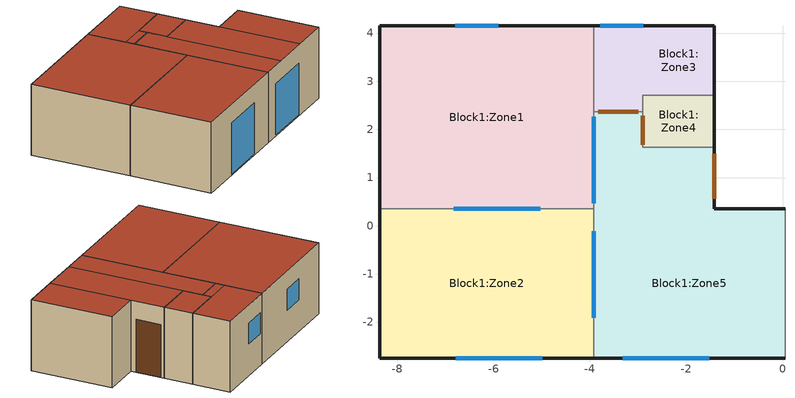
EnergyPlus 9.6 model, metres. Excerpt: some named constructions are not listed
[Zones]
Block1:Zone1
 floor ground (gbXML Passive floor no insulation carpet or hardwood - aimO795): -3.92,0.35 -8.37,0.35 -8.37,4.15 -3.92,4.15 z0
 wall outside (gbXML R-O 8 in CMU wall - aimO8O8): -3.92,4.15 -8.37,4.15 -8.37,0.35 z0:2.7
 wall to Block1:Zone3 (gbXML R-O metal frame wall - aimO779): -3.92,2.37 -3.92,4.15 z0:2.7
 wall to Block1:Zone2 (gbXML R-O metal frame wall - aimO779): -8.37,0.35 -3.92,0.35 z0:2.7
 wall to Block1:Zone5 (gbXML R-O metal frame wall - aimO779): -3.92,0.35 -3.92,2.37 z0:2.7
 window (1001): -5.9,4.15 -6.8,4.15 z1.2:2
 window inside (1001): -6.83,0.35 -5.03,0.35 / -3.92,0.46 -3.92,2.26 z0.04:2
 roof outside (gbXML R-O wood or steel frame roof - aimO82O): -8.37,0.35 -3.92,0.35 -3.92,4.15 -8.37,4.15 z2.7
Block1:Zone3
 floor ground (gbXML Passive floor no insulation carpet or hardwood - aimO795): -1.42,2.71 -2.9,2.71 -2.9,4.15 -1.42,4.15 z0; -2.9,2.37 -3.92,2.37 -3.92,4.15 -2.9,4.15 z0
 wall outside (gbXML R-O 8 in CMU wall - aimO8O8): -1.42,2.71 -1.42,4.15 -3.92,4.15 z0:2.7
 wall to Block1:Zone5 (gbXML R-O metal frame wall - aimO779): -3.92,2.37 -2.9,2.37 z0:2.7
 wall to Block1:Zone4 (gbXML R-O metal frame wall - aimO779): -2.9,2.37 -2.9,2.71 -1.42,2.71 z0:2.7
 window (1001): -2.89,4.15 -3.79,4.15 z1.2:2
 door inside (gbXML Wooden - aimO842): -3.83,2.37 -2.99,2.37 z0:2.02
 roof outside (gbXML R-O wood or steel frame roof - aimO82O): -3.92,2.37 -2.9,2.37 -2.9,2.71 -3.92,2.71 z2.7; -3.92,2.71 -1.42,2.71 -1.42,4.15 -3.92,4.15 z2.7
Block1:Zone2
 floor ground (gbXML Passive floor no insulation carpet or hardwood - aimO795): -3.92,-2.75 -8.37,-2.75 -8.37,0.35 -3.92,0.35 z0
 wall outside (gbXML R-O 8 in CMU wall - aimO8O8): -8.37,0.35 -8.37,-2.75 -3.92,-2.75 z0:2.7
 wall to Block1:Zone5 (gbXML R-O metal frame wall - aimO779_Rev): -3.92,-2.75 -3.92,0.35 z0:2.7
 window inside (1001): -3.92,-1.91 -3.92,-0.11 z0.04:2
 window (1001): -6.79,-2.75 -4.99,-2.75 z0.04:2
 roof outside (gbXML R-O wood or steel frame roof - aimO82O): -8.37,-2.75 -3.92,-2.75 -3.92,0.35 -8.37,0.35 z2.7
Block1:Zone5
 floor ground (gbXML Passive floor no insulation carpet or hardwood - aimO795): -2.9,1.63 -3.92,1.63 -3.92,2.37 -2.9,2.37 z0; -1.42,0.35 -3.92,0.35 -3.92,1.63 -1.42,1.63 z0; 0.05,-2.75 -3.92,-2.75 -3.92,0.35 0.05,0.35 z0
 wall outside (gbXML R-O 8 in CMU wall - aimO8O8): -3.92,-2.75 0.05,-2.75 / 0.05,0.35 -1.42,0.35 -1.42,1.63 z0:2.7
 wall to Block1:Zone4 (gbXML R-O metal frame wall - aimO779): -1.42,1.63 -2.9,1.63 -2.9,2.37 z0:2.7
 wall adiabatic (gbXML R-O metal frame wall - aimO779): 0.05,-2.75 0.05,0.35 z0:2.7
 window (1001): -3.32,-2.75 -1.52,-2.75 z0.04:2
 door (gbXML Wooden - aimO842): -1.42,0.56 -1.42,1.5 z0:2.02
 door inside (gbXML Wooden - aimO842): -2.9,1.68 -2.9,2.29 z0:2.02
 roof outside (gbXML R-O wood or steel frame roof - aimO82O): -1.42,-2.75 0.05,-2.75 0.05,0.35 -1.42,0.35 z2.7; -2.9,-2.75 -1.42,-2.75 -1.42,1.63 -2.9,1.63 z2.7; -3.92,-2.75 -2.9,-2.75 -2.9,2.37 -3.92,2.37 z2.7
Block1:Zone4
 floor ground (gbXML Passive floor no insulation carpet or hardwood - aimO795): -1.42,1.63 -2.9,1.63 -2.9,2.71 -1.42,2.71 z0
 wall outside (gbXML R-O 8 in CMU wall - aimO8O8): -1.42,1.63 -1.42,2.71 z0:2.7
 roof outside (gbXML R-O wood or steel frame roof - aimO82O): -2.9,1.63 -1.42,1.63 -1.42,2.71 -2.9,2.71 z2.7
[Schedule:Compact]
On; On 24/7: Through: 12/31, For: AllDays, Until: 24:00, 1
Office_OpenOff_Occ: Through: 31 Dec, For: Weekdays SummerDesignDay, Until: 07:00, 0, Until: 08:00, 0.25, Until: 09:00, 0.5, Until: 12:00, 1, Until: 14:00, 0.75, Until: 17:00, 1, Until: 18:00, 0.5, Until: 19:00, 0.25, Until: 24:00, 0, For: Weekends, Until: 24:00, 0, For: Holidays, Until: 24:00, 0, For: WinterDesignDay AllOtherDays, Until: 24:00, 0
20001: Through: 12/31, For: Weekdays Weekends SummerDesignDays, Until: 24:00, 24, For: WinterDesignDays, Until: 24:00, 0, For: AllOtherDays, Until: 24:00, 24
[SCHEDULE:COMPACT]
Vent_SP_temp: Through: 12/31, For: AllDays, Until: 24:00, 24
[CURVE:CUBIC]
Name | Coefficient1 Constant | Coefficient2 x | Coefficient3 x2 | Coefficient4 x3 | Minimum Value of x | Maximum Value of x | Minimum Curve Output | Maximum Curve Output | Input Unit Type for X | Output Unit Type
VRFTUCoolCapFT | 0.504547 | 0.0288891 | -1.08194e-05 | 1.01359e-05 | 0 | 50 | 0.5 | 1.5 | Temperature | Dimensionless
VRFTUHeatCapFT | -0.390709 | 0.261815 | -0.0130432 | 0.000178132 | 0 | 50 | 0.5 | 1.5 | Temperature | Dimensionless
VRFCoolCapFTBoundary | 25.7347 | -0.0315004 | -0.014166 | 0 | 11 | 30 |  |  | Temperature
VRFCoolEIRFTBoundary | 25.7347 | -0.0315004 | -0.014166 | 0 | 15 | 24 |  |  | Temperature
CoolingEIRLowPLR | 0.462812 | -1.04024 | 2.17491 | -0.597482 | 0 | 1 |  |  | Temperature | Capacity
VRFHeatCapFTBoundary | -7.60009 | 3.0509 | -0.116284 | 0 | 15 | 27 |  |  | Temperature
VRFHeatEIRFTBoundary | -7.60009 | 3.0509 | -0.116284 | 0 | 15 | 27 | -20 | 15 | Temperature
HeatingEIRLowPLR | 0.140009 | 0.6415 | 0.133905 | 0.0845859 | 0 | 1 |  |  | Dimensionless | Dimensionless
[CURVE:BIQUADRATIC] Output Unit Type=Dimensionless
Name | Coefficient1 Constant | Coefficient2 x | Coefficient3 x2 | Coefficient4 y | Coefficient5 y2 | Coefficient6 xy | Minimum Value of x | Maximum Value of x | Minimum Value of y | Maximum Value of y | Input Unit Type for X | Input Unit Type for Y
VRFCoolCapFT | 0.576883 | 0.017448 | 0.000583269 | -1.76324e-06 | -7.474e-09 | -1.30413e-07 | 15 | 24 | -5 | 23 | Temperature | Temperature
VRFCoolCapFTHi | 0.686736 | 0.0207631 | 0.0005447 | -0.0016218 | -4.259e-07 | -0.0003392 | 15 | 24 | 16 | 43 | Temperature | Temperature
VRFCoolEIRFT | 0.989011 | -0.0234797 | 0.000199711 | 0.00596834 | -1.0289e-07 | -0.00015686 | 15 | 24 | -5 | 23 | Temperature | Temperature
VRFCoolEIRFTHi | 0.143515 | 0.0186004 | -0.0003954 | 0.0248522 | 0.00016329 | -0.0006244 | 15 | 24 | 16 | 43 | Temperature | Temperature
VRFHeatCapFT | 1.0146 | -0.0025067 | -0.000141599 | 0.0269316 | 1.83538e-06 | -0.000358147 | 15 | 27 | -20 | 15 | Temperature | Temperature
VRFHeatCapFTHi | 1.16113 | 0.0274789 | -0.00168795 | 0.00178338 | 2.03208e-06 | -6.8969e-05 | 15 | 27 | -10 | 15 | Temperature | Temperature
VRFHeatEIRFT | 0.874655 | -0.0131975 | 0.00110307 | -0.0133118 | 0.00089017 | -0.00012766 | 15 | 27 | -20 | 12 | Temperature | Temperature
VRFHeatEIRFTHi | 2.50401 | -0.0573677 | 4.07336e-05 | -0.129597 | 0.00135839 | 0.00317047 | 15 | 27 | -10 | 15 | Temperature | Temperature
CoolingLengthCorrectionFactor | 1.06938 | -0.0014951 | 2.56e-06 | -0.11511 | 0.0511169 | -0.0004369 | 8 | 175 | 0.5 | 1.5 | Temperature | Temperature
VRF Piping Correction Factor for Length in Heating Mode | 0.989916 | 0.001961 | -3.6e-05 | 0 | 0 | 0 | 7 | 106.5 | 1 | 1 | Distance | Dimensionless
VRF Heat Recovery Cooling Capacity Modifier; VRF Heat Recovery Heating Capacity Modifier | 0.9 | 0 | 0 | 0 | 0 | 0 | -100 | 100 | -100 | 100 | Temperature | Temperature
VRF Heat Recovery Cooling Energy Modifier; VRF Heat Recovery Heating Energy Modifier | 1.1 | 0 | 0 | 0 | 0 | 0 | -100 | 100 | -100 | 100 | Temperature | Temperature
[AirflowNetwork:SimulationControl]
VENT: AirflowNetwork Control=MultizoneWithoutDistribution; Wind Pressure Coefficient Type=Input; Height Selection for Local Wind Pressure Calculation=OpeningHeight; Building Type=LowRise; Maximum Number of Iterations=1000; Initialization Type=ZeroNodePressures; Relative Airflow Convergence Tolerance=0.0001; Absolute Airflow Convergence Tolerance=1e-06; Convergence Acceleration Limit=-0.5; Azimuth Angle of Long Axis of Building=0; Ratio of Building Width Along Short Axis to Width Along Long Axis=1
[AirflowNetwork:MultiZone:Zone] Ventilation Control Mode=Temperature; Ventilation Control Zone Temperature Setpoint Schedule=20001; Venting Availability Schedule=On 24/7
Block1:Zone1; Block1:Zone3; Block1:Zone5; Block1:Zone2; Block1:Zone4
[AirflowNetwork:MultiZone:Surface] WindowDoor Opening Factor or Crack Factor=1
Block1:Zone1_Roof_1_0_0: Leakage Component=Block1:Zone1_Roof_1_0_0
Block1:Zone1_Partition_2_0_0: Leakage Component=Block1:Zone1_Partition_2_0_0
Block1:Zone1_Wall_3_0_0: Leakage Component=Block1:Zone1_Wall_3_0_0
Block1:Zone1_Wall_3_0_0_0_0_0_Win: Leakage Component=Block1:Zone1_Wall_3_0_0_0_0_0_Win; Ventilation Control Mode=Temperature; Ventilation Control Zone Temperature Setpoint Schedule=Vent_SP_temp; Venting Availability Schedule=On
Block1:Zone1_Wall_4_0_0: Leakage Component=Block1:Zone1_Wall_4_0_0
Block1:Zone1_Partition_5_0_0: Leakage Component=Block1:Zone1_Partition_5_0_0
Block1:Zone2_Partition_3_0_0_0_0_0_Win_10003: Leakage Component=Block1:Zone1_Partition_5_0_0_0_0_0_Win; Ventilation Control Mode=Constant; Venting Availability Schedule=Office_OpenOff_Occ
Block1:Zone1_Partition_6_0_0: Leakage Component=Block1:Zone1_Partition_6_0_0
Block1:Zone5_Partition_6_0_0_0_0_0_Win_10005: Leakage Component=Block1:Zone1_Partition_6_0_0_0_0_0_Win; Ventilation Control Mode=Constant; Venting Availability Schedule=Office_OpenOff_Occ
Block1:Zone3_Roof_1_0_0: Leakage Component=Block1:Zone3_Roof_1_0_0
Block1:Zone3_Roof_1_0_1: Leakage Component=Block1:Zone3_Roof_1_0_1
Block1:Zone3_Wall_2_0_0: Leakage Component=Block1:Zone3_Wall_2_0_0
Block1:Zone3_Wall_3_0_0: Leakage Component=Block1:Zone3_Wall_3_0_0
Block1:Zone3_Wall_3_0_0_0_0_0_Win: Leakage Component=Block1:Zone3_Wall_3_0_0_0_0_0_Win; Ventilation Control Mode=Temperature; Ventilation Control Zone Temperature Setpoint Schedule=Vent_SP_temp; Venting Availability Schedule=On
Block1:Zone3_Partition_5_0_0: Leakage Component=Block1:Zone3_Partition_5_0_0
Block1:Zone5_Partition_5_0_0_0_0_0_Door_10007: Leakage Component=Block1:Zone3_Partition_5_0_0_0_0_0_Door; Ventilation Control Mode=Constant; Venting Availability Schedule=Office_OpenOff_Occ
Block1:Zone3_Partition_6_0_0: Leakage Component=Block1:Zone3_Partition_6_0_0
Block1:Zone3_Partition_7_0_0: Leakage Component=Block1:Zone3_Partition_7_0_0
Block1:Zone5_Roof_1_0_0: Leakage Component=Block1:Zone5_Roof_1_0_0
Block1:Zone5_Roof_1_0_1: Leakage Component=Block1:Zone5_Roof_1_0_1
Block1:Zone5_Roof_1_0_2: Leakage Component=Block1:Zone5_Roof_1_0_2
Block1:Zone5_Wall_2_0_0: Leakage Component=Block1:Zone5_Wall_2_0_0
Block1:Zone5_Wall_2_0_0_0_0_0_Door: Leakage Component=Block1:Zone5_Wall_2_0_0_0_0_0_Door; Ventilation Control Mode=Constant; Venting Availability Schedule=On
Block1:Zone5_Partition_3_0_0: Leakage Component=Block1:Zone5_Partition_3_0_0
Block1:Zone5_Partition_4_0_0: Leakage Component=Block1:Zone5_Partition_4_0_0
Block1:Zone5_Partition_4_0_0_0_0_0_Door: Leakage Component=Block1:Zone5_Partition_4_0_0_0_0_0_Door; Ventilation Control Mode=Constant; Venting Availability Schedule=On
Block1:Zone5_Partition_7_0_0: Leakage Component=Block1:Zone5_Partition_7_0_0
Block1:Zone5_Partition_7_0_0_0_0_0_Win: Leakage Component=Block1:Zone5_Partition_7_0_0_0_0_0_Win; Ventilation Control Mode=Temperature; Ventilation Control Zone Temperature Setpoint Schedule=Vent_SP_temp; Venting Availability Schedule=On
Block1:Zone5_Wall_8_0_0: Leakage Component=Block1:Zone5_Wall_8_0_0
Block1:Zone5_Wall_8_0_0_0_0_0_Win: Leakage Component=Block1:Zone5_Wall_8_0_0_0_0_0_Win; Ventilation Control Mode=Temperature; Ventilation Control Zone Temperature Setpoint Schedule=Vent_SP_temp; Venting Availability Schedule=On
Block1:Zone5_Wall_10_0_0: Leakage Component=Block1:Zone5_Wall_10_0_0
Block1:Zone2_Roof_1_0_0: Leakage Component=Block1:Zone2_Roof_1_0_0
Block1:Zone2_Wall_4_0_0: Leakage Component=Block1:Zone2_Wall_4_0_0
Block1:Zone2_Wall_5_0_0: Leakage Component=Block1:Zone2_Wall_5_0_0
Block1:Zone2_Wall_5_0_0_0_0_0_Win: Leakage Component=Block1:Zone2_Wall_5_0_0_0_0_0_Win; Ventilation Control Mode=Temperature; Ventilation Control Zone Temperature Setpoint Schedule=Vent_SP_temp; Venting Availability Schedule=On
Block1:Zone4_Roof_1_0_0: Leakage Component=Block1:Zone4_Roof_1_0_0
Block1:Zone4_Wall_2_0_0: Leakage Component=Block1:Zone4_Wall_2_0_0
[AirflowNetwork:MultiZone:ReferenceCrackConditions]
Reference Crack Conditions: Reference Temperature=20; Reference Barometric Pressure=101320; Reference Humidity Ratio=0.005
[AirflowNetwork:MultiZone:Surface:Crack] Reference Crack Conditions=Reference Crack Conditions
Name | Air Mass Flow Coefficient at Reference Conditions | Air Mass Flow Exponent
DefaultCrack | 1e-11 | 0.66
Block1:Zone1_Roof_1_0_0 | 0.001691 | 0.7
Block1:Zone1_Partition_2_0_0 | 0.014418 | 0.75
Block1:Zone1_Wall_3_0_0 | 0.0011295 | 0.7
Block1:Zone1_Wall_4_0_0 | 0.001026 | 0.7
Block1:Zone1_Partition_5_0_0 | 0.0255061 | 0.75
Block1:Zone1_Partition_6_0_0 | 0.0058231 | 0.75
Block1:Zone3_Roof_1_0_0 | 3.47e-05 | 0.7
Block1:Zone3_Roof_1_0_1 | 0.00036 | 0.7
Block1:Zone3_Wall_2_0_0 | 0.0003888 | 0.7
Block1:Zone3_Wall_3_0_0 | 0.000603 | 0.7
Block1:Zone3_Partition_5_0_0 | 0.003223 | 0.75
Block1:Zone3_Partition_6_0_0 | 0.002754 | 0.75
Block1:Zone3_Partition_7_0_0; Block1:Zone5_Partition_3_0_0 | 0.011988 | 0.75
Block1:Zone5_Roof_1_0_0 | 0.0004557 | 0.7
Block1:Zone5_Roof_1_0_1 | 0.0006482 | 0.7
Block1:Zone5_Roof_1_0_2 | 0.0005222 | 0.7
Block1:Zone5_Wall_2_0_0 | 0.0001569 | 0.7
Block1:Zone5_Partition_4_0_0 | 0.0023446 | 0.75
Block1:Zone5_Partition_7_0_0 | 0.0145711 | 0.75
Block1:Zone5_Wall_8_0_0 | 0.0007206 | 0.7
Block1:Zone5_Wall_10_0_0 | 0.0003969 | 0.7
Block1:Zone2_Roof_1_0_0 | 0.0013795 | 0.7
Block1:Zone2_Wall_4_0_0 | 0.000837 | 0.7
Block1:Zone2_Wall_5_0_0 | 0.0008502 | 0.7
Block1:Zone4_Roof_1_0_0 | 0.0001598 | 0.7
Block1:Zone4_Wall_2_0_0 | 0.0002916 | 0.7
[AirflowNetwork:MultiZone:Component:DetailedOpening] Type of Rectangular Large Vertical Opening LVO=NonPivoted; Extra Crack Length or Height of Pivoting Axis=0; Number of Sets of Opening Factor Data=2; Opening Factor 1=0; Discharge Coefficient for Opening Factor 1=0.65; Width Factor for Opening Factor 1=0; Height Factor for Opening Factor 1=1; Start Height Factor for Opening Factor 1=0; Opening Factor 2=1; Discharge Coefficient for Opening Factor 2=0.65; Width Factor for Opening Factor 2=1; Height Factor for Opening Factor 2=1; Start Height Factor for Opening Factor 2=0; Opening Factor 3=0; Discharge Coefficient for Opening Factor 3=0; Width Factor for Opening Factor 3=0; Height Factor for Opening Factor 3=0; Start Height Factor for Opening Factor 3=0; Opening Factor 4=0; Discharge Coefficient for Opening Factor 4=0; Width Factor for Opening Factor 4=0; Height Factor for Opening Factor 4=0; Start Height Factor for Opening Factor 4=0
Name | Air Mass Flow Coefficient When Opening is Closed | Air Mass Flow Exponent When Opening is Closed
Block1:Zone1_Wall_3_0_0_0_0_0_Win; Block1:Zone3_Wall_3_0_0_0_0_0_Win; Block1:Zone5_Wall_8_0_0_0_0_0_Win; Block1:Zone2_Wall_5_0_0_0_0_0_Win | 0.00014 | 0.65
Block1:Zone1_Partition_5_0_0_0_0_0_Win; Block1:Zone1_Partition_6_0_0_0_0_0_Win; Block1:Zone5_Wall_2_0_0_0_0_0_Door; Block1:Zone5_Partition_7_0_0_0_0_0_Win | 0.0014 | 0.65
Block1:Zone3_Partition_5_0_0_0_0_0_Door; Block1:Zone5_Partition_4_0_0_0_0_0_Door | 0.02 | 0.6
[AirflowNetwork:MultiZone:ExternalNode]
Name | External Node Height | Wind Pressure Coefficient Curve
Block1:Zone1_Roof_1_0_0 | 3.6 | Block1:Zone1_Roof_1_0_0
Block1:Zone1_Wall_3_0_0 | 1.8 | Block1:Zone1_Wall_3_0_0
Block1:Zone1_Wall_3_0_0_0_0_0_Win | 2.13 | Block1:Zone1_Wall_3_0_0_0_0_0_Win
Block1:Zone1_Wall_4_0_0 | 1.8 | Block1:Zone1_Wall_4_0_0
Block1:Zone3_Roof_1_0_0 | 3.6 | Block1:Zone3_Roof_1_0_0
Block1:Zone3_Roof_1_0_1 | 3.6 | Block1:Zone3_Roof_1_0_1
Block1:Zone3_Wall_2_0_0 | 1.8 | Block1:Zone3_Wall_2_0_0
Block1:Zone3_Wall_3_0_0 | 1.8 | Block1:Zone3_Wall_3_0_0
Block1:Zone3_Wall_3_0_0_0_0_0_Win | 2.13 | Block1:Zone3_Wall_3_0_0_0_0_0_Win
Block1:Zone5_Roof_1_0_0 | 3.6 | Block1:Zone5_Roof_1_0_0
Block1:Zone5_Roof_1_0_1 | 3.6 | Block1:Zone5_Roof_1_0_1
Block1:Zone5_Roof_1_0_2 | 3.6 | Block1:Zone5_Roof_1_0_2
Block1:Zone5_Wall_2_0_0 | 1.8 | Block1:Zone5_Wall_2_0_0
Block1:Zone5_Wall_2_0_0_0_0_0_Door | 1.35 | Block1:Zone5_Wall_2_0_0_0_0_0_Door
Block1:Zone5_Wall_8_0_0 | 1.8 | Block1:Zone5_Wall_8_0_0
Block1:Zone5_Wall_8_0_0_0_0_0_Win | 1.36 | Block1:Zone5_Wall_8_0_0_0_0_0_Win
Block1:Zone5_Wall_10_0_0 | 1.8 | Block1:Zone5_Wall_10_0_0
Block1:Zone2_Roof_1_0_0 | 3.6 | Block1:Zone2_Roof_1_0_0
Block1:Zone2_Wall_4_0_0 | 1.8 | Block1:Zone2_Wall_4_0_0
Block1:Zone2_Wall_5_0_0 | 1.8 | Block1:Zone2_Wall_5_0_0
Block1:Zone2_Wall_5_0_0_0_0_0_Win | 1.36 | Block1:Zone2_Wall_5_0_0_0_0_0_Win
Block1:Zone4_Roof_1_0_0 | 3.6 | Block1:Zone4_Roof_1_0_0
Block1:Zone4_Wall_2_0_0 | 1.8 | Block1:Zone4_Wall_2_0_0
[AirflowNetwork:MultiZone:WindPressureCoefficientArray]
Cp Data: Wind Direction 1=0; Wind Direction 2=45; Wind Direction 3=90; Wind Direction 4=135; Wind Direction 5=180; Wind Direction 6=225; Wind Direction 7=270; Wind Direction 8=315
[AirflowNetwork:MultiZone:WindPressureCoefficientValues] AirflowNetworkMultiZoneWindPressureCoefficientArray=Cp Data
Name | Wind Pressure Coefficient Value 1 | Wind Pressure Coefficient Value 2 | Wind Pressure Coefficient Value 3 | Wind Pressure Coefficient Value 4 | Wind Pressure Coefficient Value 5 | Wind Pressure Coefficient Value 6 | Wind Pressure Coefficient Value 7 | Wind Pressure Coefficient Value 8
Block1:Zone1_Roof_1_0_0; Block1:Zone3_Roof_1_0_0; Block1:Zone3_Roof_1_0_1; Block1:Zone5_Roof_1_0_0; Block1:Zone5_Roof_1_0_1; Block1:Zone5_Roof_1_0_2; Block1:Zone2_Roof_1_0_0; Block1:Zone4_Roof_1_0_0 | -0.6 | -0.5 | -0.4 | -0.5 | -0.6 | -0.5 | -0.4 | -0.5
Block1:Zone1_Wall_3_0_0; Block1:Zone1_Wall_3_0_0_0_0_0_Win; Block1:Zone3_Wall_3_0_0; Block1:Zone3_Wall_3_0_0_0_0_0_Win; Block1:Zone5_Wall_10_0_0 | 0.4 | 0.1 | -0.3 | -0.35 | -0.2 | -0.35 | -0.3 | 0.1
Block1:Zone1_Wall_4_0_0; Block1:Zone2_Wall_4_0_0 | -0.3 | -0.35 | -0.2 | -0.35 | -0.3 | 0.1 | 0.4 | 0.1
Block1:Zone3_Wall_2_0_0; Block1:Zone5_Wall_2_0_0; Block1:Zone5_Wall_2_0_0_0_0_0_Door; Block1:Zone4_Wall_2_0_0 | -0.3 | 0.1 | 0.4 | 0.1 | -0.3 | -0.35 | -0.2 | -0.35
Block1:Zone5_Wall_8_0_0; Block1:Zone5_Wall_8_0_0_0_0_0_Win; Block1:Zone2_Wall_5_0_0; Block1:Zone2_Wall_5_0_0_0_0_0_Win | -0.2 | -0.35 | -0.3 | 0.1 | 0.4 | 0.1 | -0.3 | -0.35
